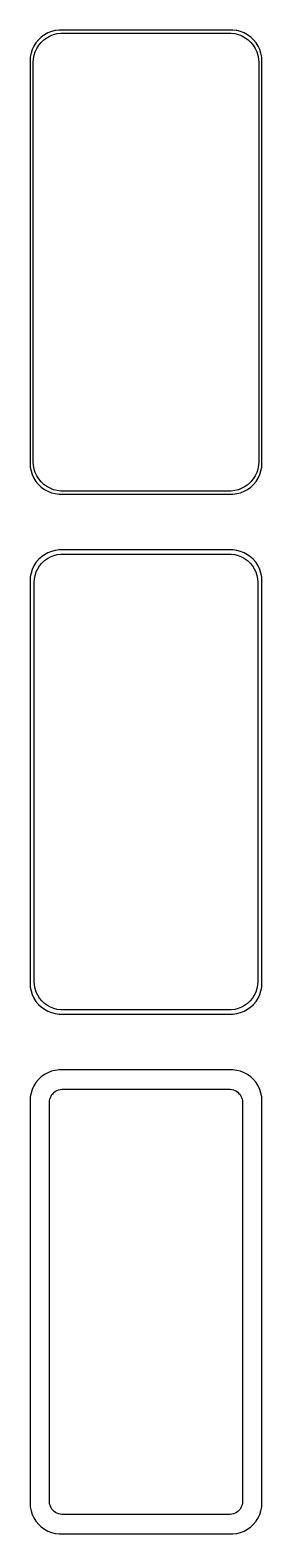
# Model space of a CAD drawing. Header units: metres. Extents: x -19 to 19, y 215 to 457.
import ezdxf

# ---------------------------------------------------------------- set-up
doc = ezdxf.new("R2010")
doc.units = ezdxf.units.M

msp = doc.modelspace()

# ---------------------------------------------------------------- linework, layer by layer
for p, q in [((-15.8789, 457.024), (-16.4291, 456.722)), ((-15.2951, 457.255), (-15.8789, 457.024)), ((-14.6869, 457.411), (-15.2951, 457.255)), ((-14.9678, 456.768), (-14.3901, 456.916)), ((-14.0639, 457.49), (-14.6869, 457.411)), ((-14.3901, 456.916), (-13.7982, 456.991)), ((14.0639, 457.49), (-14.0639, 457.49)), ((-13.7982, 456.991), (13.7982, 456.991)), ((13.7982, 456.991), (14.3901, 456.916)), ((14.6869, 457.411), (14.0639, 457.49)), ((14.3901, 456.916), (14.9678, 456.768)), ((15.2951, 457.255), (14.6869, 457.411)), ((15.8789, 457.024), (15.2951, 457.255)), ((16.4291, 456.722), (15.8789, 457.024)), ((-18.1315, 454.909), (-18.3989, 454.341)), ((-17.7951, 455.439), (-18.1315, 454.909)), ((-17.9164, 453.999), (-17.6624, 454.538)), ((-17.3948, 455.923), (-17.7951, 455.439)), ((-17.6624, 454.538), (-17.3428, 455.042)), ((-16.9371, 456.353), (-17.3948, 455.923)), ((-17.3428, 455.042), (-16.9626, 455.502)), ((-16.9626, 455.502), (-16.5278, 455.91)), ((-16.4291, 456.722), (-16.9371, 456.353)), ((-16.5278, 455.91), (-16.0452, 456.261)), ((-16.0452, 456.261), (-15.5224, 456.548)), ((-15.5224, 456.548), (-14.9678, 456.768)), ((14.9678, 456.768), (15.5224, 456.548)), ((15.5224, 456.548), (16.0452, 456.261)), ((16.0452, 456.261), (16.5278, 455.91)), ((16.9371, 456.353), (16.4291, 456.722)), ((16.5278, 455.91), (16.9626, 455.502)), ((17.3948, 455.923), (16.9371, 456.353)), ((16.9626, 455.502), (17.3428, 455.042)), ((17.3428, 455.042), (17.6624, 454.538)), ((17.7951, 455.439), (17.3948, 455.923)), ((17.6624, 454.538), (17.9164, 453.999)), ((18.1315, 454.909), (17.7951, 455.439)), ((18.3989, 454.341), (18.1315, 454.909)), ((-18.7106, 453.127), (-18.75, 452.5)), ((-18.75, 452.5), (-18.75, 387.5)), ((-18.5929, 453.743), (-18.7106, 453.127)), ((-18.3989, 454.341), (-18.5929, 453.743)), ((-18.25, 452.25), (-18.2125, 452.845)), ((-18.25, 387.75), (-18.25, 452.25)), ((-18.2125, 452.845), (-18.1008, 453.431)), ((-18.1008, 453.431), (-17.9164, 453.999)), ((17.9164, 453.999), (18.1008, 453.431)), ((18.1008, 453.431), (18.2125, 452.845)), ((18.2125, 452.845), (18.25, 452.25)), ((18.25, 452.25), (18.25, 387.75)), ((18.5929, 453.743), (18.3989, 454.341)), ((18.7106, 453.127), (18.5929, 453.743)), ((18.75, 452.5), (18.7106, 453.127)), ((18.75, 387.5), (18.75, 452.5)), ((-18.75, 387.5), (-18.7106, 386.873)), ((-18.7106, 386.873), (-18.5929, 386.257)), ((-18.2125, 387.155), (-18.25, 387.75)), ((-18.1008, 386.569), (-18.2125, 387.155)), ((-17.9164, 386.001), (-18.1008, 386.569)), ((18.1008, 386.569), (17.9164, 386.001)), ((18.2125, 387.155), (18.1008, 386.569)), ((18.25, 387.75), (18.2125, 387.155)), ((18.5929, 386.257), (18.7106, 386.873)), ((18.7106, 386.873), (18.75, 387.5)), ((-18.5929, 386.257), (-18.3989, 385.659)), ((-18.3989, 385.659), (-18.1315, 385.091)), ((-18.1315, 385.091), (-17.7951, 384.561)), ((-17.6624, 385.462), (-17.9164, 386.001)), ((-17.7951, 384.561), (-17.3948, 384.077)), ((-17.3428, 384.958), (-17.6624, 385.462)), ((-17.3948, 384.077), (-16.9371, 383.647)), ((-16.9626, 384.498), (-17.3428, 384.958)), ((-16.5278, 384.09), (-16.9626, 384.498)), ((-16.0452, 383.739), (-16.5278, 384.09)), ((16.5278, 384.09), (16.0452, 383.739)), ((16.9626, 384.498), (16.5278, 384.09)), ((16.9371, 383.647), (17.3948, 384.077)), ((17.3428, 384.958), (16.9626, 384.498)), ((17.6624, 385.462), (17.3428, 384.958)), ((17.3948, 384.077), (17.7951, 384.561)), ((17.9164, 386.001), (17.6624, 385.462)), ((17.7951, 384.561), (18.1315, 385.091)), ((18.1315, 385.091), (18.3989, 385.659)), ((18.3989, 385.659), (18.5929, 386.257)), ((-16.9371, 383.647), (-16.4291, 383.278)), ((-16.4291, 383.278), (-15.8789, 382.976)), ((-15.5224, 383.452), (-16.0452, 383.739)), ((-15.8789, 382.976), (-15.2951, 382.745)), ((-14.9678, 383.232), (-15.5224, 383.452)), ((-15.2951, 382.745), (-14.6869, 382.589)), ((-14.3901, 383.084), (-14.9678, 383.232)), ((-14.6869, 382.589), (-14.0639, 382.51)), ((-13.7982, 383.009), (-14.3901, 383.084)), ((-14.0639, 382.51), (14.0639, 382.51)), ((13.7982, 383.009), (-13.7982, 383.009)), ((14.3901, 383.084), (13.7982, 383.009)), ((14.0639, 382.51), (14.6869, 382.589)), ((14.9678, 383.232), (14.3901, 383.084)), ((14.6869, 382.589), (15.2951, 382.745)), ((15.5224, 383.452), (14.9678, 383.232)), ((15.2951, 382.745), (15.8789, 382.976)), ((16.0452, 383.739), (15.5224, 383.452)), ((15.8789, 382.976), (16.4291, 383.278)), ((16.4291, 383.278), (16.9371, 383.647)), ((-17.3948, 371.923), (-17.7951, 371.439)), ((-16.9371, 372.353), (-17.3948, 371.923)), ((-16.4291, 372.722), (-16.9371, 372.353)), ((-16.8375, 371.384), (-16.4184, 371.778)), ((-15.8789, 373.024), (-16.4291, 372.722)), ((-16.4184, 371.778), (-15.9532, 372.116)), ((-15.9532, 372.116), (-15.4494, 372.393)), ((-15.2951, 373.255), (-15.8789, 373.024)), ((-15.4494, 372.393), (-14.9148, 372.604)), ((-14.6869, 373.411), (-15.2951, 373.255)), ((-14.9148, 372.604), (-14.3579, 372.747)), ((-14.0639, 373.49), (-14.6869, 373.411)), ((-14.3579, 372.747), (-13.7875, 372.819)), ((14.0639, 373.49), (-14.0639, 373.49)), ((-13.7875, 372.819), (13.7875, 372.819)), ((13.7875, 372.819), (14.3579, 372.747)), ((14.6869, 373.411), (14.0639, 373.49)), ((14.3579, 372.747), (14.9148, 372.604)), ((15.2951, 373.255), (14.6869, 373.411)), ((14.9148, 372.604), (15.4494, 372.393)), ((15.8789, 373.024), (15.2951, 373.255)), ((15.4494, 372.393), (15.9532, 372.116)), ((16.4291, 372.722), (15.8789, 373.024)), ((15.9532, 372.116), (16.4184, 371.778)), ((16.4184, 371.778), (16.8375, 371.384)), ((16.9371, 372.353), (16.4291, 372.722)), ((17.3948, 371.923), (16.9371, 372.353)), ((17.7951, 371.439), (17.3948, 371.923)), ((-18.5929, 369.743), (-18.7106, 369.127)), ((-18.3989, 370.341), (-18.5929, 369.743)), ((-18.1315, 370.909), (-18.3989, 370.341)), ((-17.7951, 371.439), (-18.1315, 370.909)), ((-18.0423, 368.824), (-17.9346, 369.389)), ((-17.9346, 369.389), (-17.7569, 369.935)), ((-17.7569, 369.935), (-17.5121, 370.456)), ((-17.5121, 370.456), (-17.204, 370.941)), ((-17.204, 370.941), (-16.8375, 371.384)), ((16.8375, 371.384), (17.204, 370.941)), ((17.204, 370.941), (17.5121, 370.456)), ((17.5121, 370.456), (17.7569, 369.935)), ((17.7569, 369.935), (17.9346, 369.389)), ((18.1315, 370.909), (17.7951, 371.439)), ((17.9346, 369.389), (18.0423, 368.824)), ((18.3989, 370.341), (18.1315, 370.909)), ((18.5929, 369.743), (18.3989, 370.341)), ((18.7106, 369.127), (18.5929, 369.743)), ((-18.7106, 369.127), (-18.75, 368.5)), ((-18.75, 368.5), (-18.75, 303.5)), ((-18.0784, 368.25), (-18.0423, 368.824)), ((-18.0784, 303.75), (-18.0784, 368.25)), ((18.0423, 368.824), (18.0784, 368.25)), ((18.0784, 368.25), (18.0784, 303.75)), ((18.75, 368.5), (18.7106, 369.127)), ((18.75, 303.5), (18.75, 368.5)), ((-18.0423, 303.176), (-18.0784, 303.75)), ((18.0784, 303.75), (18.0423, 303.176)), ((-18.75, 303.5), (-18.7106, 302.873)), ((-18.7106, 302.873), (-18.5929, 302.257)), ((-18.5929, 302.257), (-18.3989, 301.659)), ((-18.3989, 301.659), (-18.1315, 301.091)), ((-17.9346, 302.611), (-18.0423, 303.176)), ((-17.7569, 302.065), (-17.9346, 302.611)), ((-17.5121, 301.544), (-17.7569, 302.065)), ((-17.204, 301.059), (-17.5121, 301.544)), ((17.5121, 301.544), (17.204, 301.059)), ((17.7569, 302.065), (17.5121, 301.544)), ((17.9346, 302.611), (17.7569, 302.065)), ((18.0423, 303.176), (17.9346, 302.611)), ((18.1315, 301.091), (18.3989, 301.659)), ((18.3989, 301.659), (18.5929, 302.257)), ((18.5929, 302.257), (18.7106, 302.873)), ((18.7106, 302.873), (18.75, 303.5)), ((-18.1315, 301.091), (-17.7951, 300.561)), ((-17.7951, 300.561), (-17.3948, 300.077)), ((-17.3948, 300.077), (-16.9371, 299.647)), ((-16.8375, 300.616), (-17.204, 301.059)), ((-16.9371, 299.647), (-16.4291, 299.278)), ((-16.4184, 300.222), (-16.8375, 300.616)), ((-16.4291, 299.278), (-15.8789, 298.976)), ((-15.9532, 299.884), (-16.4184, 300.222)), ((-15.4494, 299.607), (-15.9532, 299.884)), ((-15.8789, 298.976), (-15.2951, 298.745)), ((-14.9148, 299.396), (-15.4494, 299.607)), ((-14.3579, 299.253), (-14.9148, 299.396)), ((-13.7875, 299.181), (-14.3579, 299.253)), ((13.7875, 299.181), (-13.7875, 299.181)), ((14.3579, 299.253), (13.7875, 299.181)), ((14.9148, 299.396), (14.3579, 299.253)), ((15.4494, 299.607), (14.9148, 299.396)), ((15.2951, 298.745), (15.8789, 298.976)), ((15.9532, 299.884), (15.4494, 299.607)), ((15.8789, 298.976), (16.4291, 299.278)), ((16.4184, 300.222), (15.9532, 299.884)), ((16.8375, 300.616), (16.4184, 300.222)), ((16.4291, 299.278), (16.9371, 299.647)), ((17.204, 301.059), (16.8375, 300.616)), ((16.9371, 299.647), (17.3948, 300.077)), ((17.3948, 300.077), (17.7951, 300.561)), ((17.7951, 300.561), (18.1315, 301.091)), ((-15.2951, 298.745), (-14.6869, 298.589)), ((-14.6869, 298.589), (-14.0639, 298.51)), ((-14.0639, 298.51), (14.0639, 298.51)), ((14.0639, 298.51), (14.6869, 298.589)), ((14.6869, 298.589), (15.2951, 298.745)), ((-15.2951, 289.255), (-15.8789, 289.024)), ((-14.6869, 289.411), (-15.2951, 289.255)), ((-14.0639, 289.49), (-14.6869, 289.411)), ((14.0639, 289.49), (-14.0639, 289.49)), ((14.6869, 289.411), (14.0639, 289.49)), ((15.2951, 289.255), (14.6869, 289.411)), ((15.8789, 289.024), (15.2951, 289.255)), ((-18.1315, 286.909), (-18.3989, 286.341)), ((-17.7951, 287.439), (-18.1315, 286.909)), ((-17.3948, 287.923), (-17.7951, 287.439)), ((-16.9371, 288.353), (-17.3948, 287.923)), ((-16.4291, 288.722), (-16.9371, 288.353)), ((-15.8789, 289.024), (-16.4291, 288.722)), ((16.4291, 288.722), (15.8789, 289.024)), ((16.9371, 288.353), (16.4291, 288.722)), ((17.3948, 287.923), (16.9371, 288.353)), ((17.7951, 287.439), (17.3948, 287.923)), ((18.1315, 286.909), (17.7951, 287.439)), ((18.3989, 286.341), (18.1315, 286.909)), ((-18.7106, 285.127), (-18.75, 284.5)), ((-18.75, 284.5), (-18.75, 219.5)), ((-18.5929, 285.743), (-18.7106, 285.127)), ((-18.3989, 286.341), (-18.5929, 285.743)), ((-15.6096, 284.25), (-15.593, 284.514)), ((-15.593, 284.514), (-15.5434, 284.775)), ((-15.5434, 284.775), (-15.4615, 285.027)), ((-15.4615, 285.027), (-15.3487, 285.266)), ((-15.3487, 285.266), (-15.2067, 285.49)), ((-15.2067, 285.49), (-15.0378, 285.694)), ((-15.0378, 285.694), (-14.8447, 285.875)), ((-14.8447, 285.875), (-14.6304, 286.031)), ((-14.6304, 286.031), (-14.3982, 286.159)), ((-14.3982, 286.159), (-14.1519, 286.256)), ((-14.1519, 286.256), (-13.8953, 286.322)), ((-13.8953, 286.322), (-13.6325, 286.355)), ((-13.6325, 286.355), (13.6325, 286.355)), ((13.6325, 286.355), (13.8953, 286.322)), ((13.8953, 286.322), (14.1519, 286.256)), ((14.1519, 286.256), (14.3982, 286.159)), ((14.3982, 286.159), (14.6304, 286.031)), ((14.6304, 286.031), (14.8447, 285.875)), ((14.8447, 285.875), (15.0378, 285.694)), ((15.0378, 285.694), (15.2067, 285.49)), ((15.2067, 285.49), (15.3487, 285.266)), ((15.3487, 285.266), (15.4615, 285.027)), ((15.4615, 285.027), (15.5434, 284.775)), ((15.5434, 284.775), (15.593, 284.514)), ((15.593, 284.514), (15.6096, 284.25)), ((18.5929, 285.743), (18.3989, 286.341)), ((18.7106, 285.127), (18.5929, 285.743)), ((18.75, 284.5), (18.7106, 285.127)), ((18.75, 219.5), (18.75, 284.5)), ((-15.6096, 219.75), (-15.6096, 284.25)), ((15.6096, 284.25), (15.6096, 219.75)), ((-18.75, 219.5), (-18.7106, 218.873)), ((-18.7106, 218.873), (-18.5929, 218.257)), ((-15.593, 219.486), (-15.6096, 219.75)), ((-15.5434, 219.225), (-15.593, 219.486)), ((-15.4615, 218.973), (-15.5434, 219.225)), ((-15.3487, 218.734), (-15.4615, 218.973)), ((-15.2067, 218.51), (-15.3487, 218.734)), ((15.3487, 218.734), (15.2067, 218.51)), ((15.4615, 218.973), (15.3487, 218.734)), ((15.5434, 219.225), (15.4615, 218.973)), ((15.593, 219.486), (15.5434, 219.225)), ((15.6096, 219.75), (15.593, 219.486)), ((18.5929, 218.257), (18.7106, 218.873)), ((18.7106, 218.873), (18.75, 219.5)), ((-18.5929, 218.257), (-18.3989, 217.659)), ((-18.3989, 217.659), (-18.1315, 217.091)), ((-18.1315, 217.091), (-17.7951, 216.561)), ((-17.7951, 216.561), (-17.3948, 216.077)), ((-15.0378, 218.306), (-15.2067, 218.51)), ((-14.8447, 218.125), (-15.0378, 218.306)), ((-14.6304, 217.969), (-14.8447, 218.125)), ((-14.3982, 217.841), (-14.6304, 217.969)), ((-14.1519, 217.744), (-14.3982, 217.841)), ((-13.8953, 217.678), (-14.1519, 217.744)), ((-13.6325, 217.645), (-13.8953, 217.678)), ((13.6325, 217.645), (-13.6325, 217.645)), ((13.8953, 217.678), (13.6325, 217.645)), ((14.1519, 217.744), (13.8953, 217.678)), ((14.3982, 217.841), (14.1519, 217.744)), ((14.6304, 217.969), (14.3982, 217.841)), ((14.8447, 218.125), (14.6304, 217.969)), ((15.0378, 218.306), (14.8447, 218.125)), ((15.2067, 218.51), (15.0378, 218.306)), ((17.3948, 216.077), (17.7951, 216.561)), ((17.7951, 216.561), (18.1315, 217.091)), ((18.1315, 217.091), (18.3989, 217.659)), ((18.3989, 217.659), (18.5929, 218.257)), ((-17.3948, 216.077), (-16.9371, 215.647)), ((-16.9371, 215.647), (-16.4291, 215.278)), ((-16.4291, 215.278), (-15.8789, 214.976)), ((-15.8789, 214.976), (-15.2951, 214.745)), ((-15.2951, 214.745), (-14.6869, 214.589)), ((-14.6869, 214.589), (-14.0639, 214.51)), ((-14.0639, 214.51), (14.0639, 214.51)), ((14.0639, 214.51), (14.6869, 214.589)), ((14.6869, 214.589), (15.2951, 214.745)), ((15.2951, 214.745), (15.8789, 214.976)), ((15.8789, 214.976), (16.4291, 215.278)), ((16.4291, 215.278), (16.9371, 215.647)), ((16.9371, 215.647), (17.3948, 216.077))]:
    msp.add_line(p, q)

doc.saveas('drawing.dxf')
